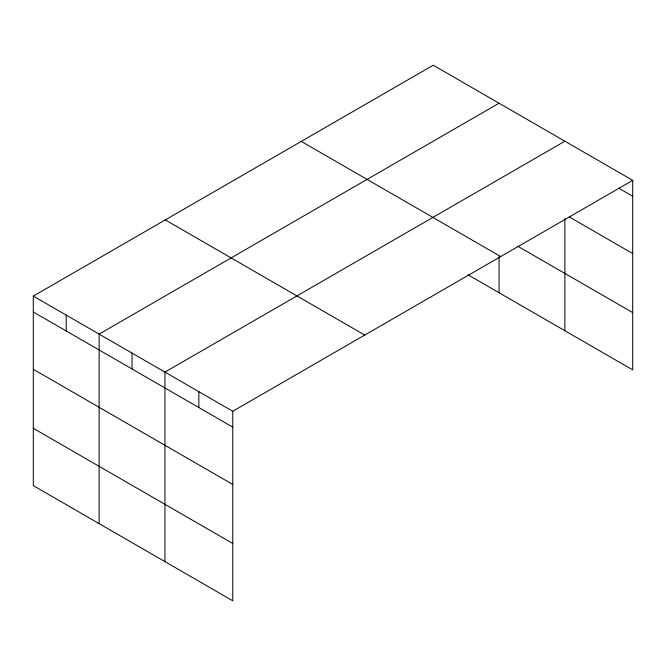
<?xml version="1.0" encoding="UTF-8"?>
<svg xmlns="http://www.w3.org/2000/svg" width="666" height="666" viewBox="0 0 666 666"><rect width="100%" height="100%" fill="white"/><g stroke="black" fill="none" stroke-linecap="round" stroke-linejoin="round"><path stroke-width="1" d="M33.3 296.104L232.775 411.263L232.775 600.79L33.3 485.631L33.3 296.104L433.225 65.21L632.7 180.369L632.7 369.896L467.923 274.758M499.05 103.213L99.126 334.107L99.126 523.634M564.876 141.217L164.952 372.111L164.952 561.638M232.775 411.263L632.7 180.369M618.423 188.003L632.7 196.245M569.338 216.966L632.7 253.546M517.732 246.22L632.7 312.587M301.248 141.4L500.724 256.568M165.276 219.905L364.752 335.073M33.3 311.979L232.775 427.139M33.3 369.28L232.775 484.448M33.3 428.321L232.775 543.489M564.876 218.54L564.876 330.744M499.05 256.918L499.05 292.74M198.859 391.691L198.859 407.559M132.035 353.113L132.035 368.981M66.209 315.101L66.209 330.977"/></g></svg>
